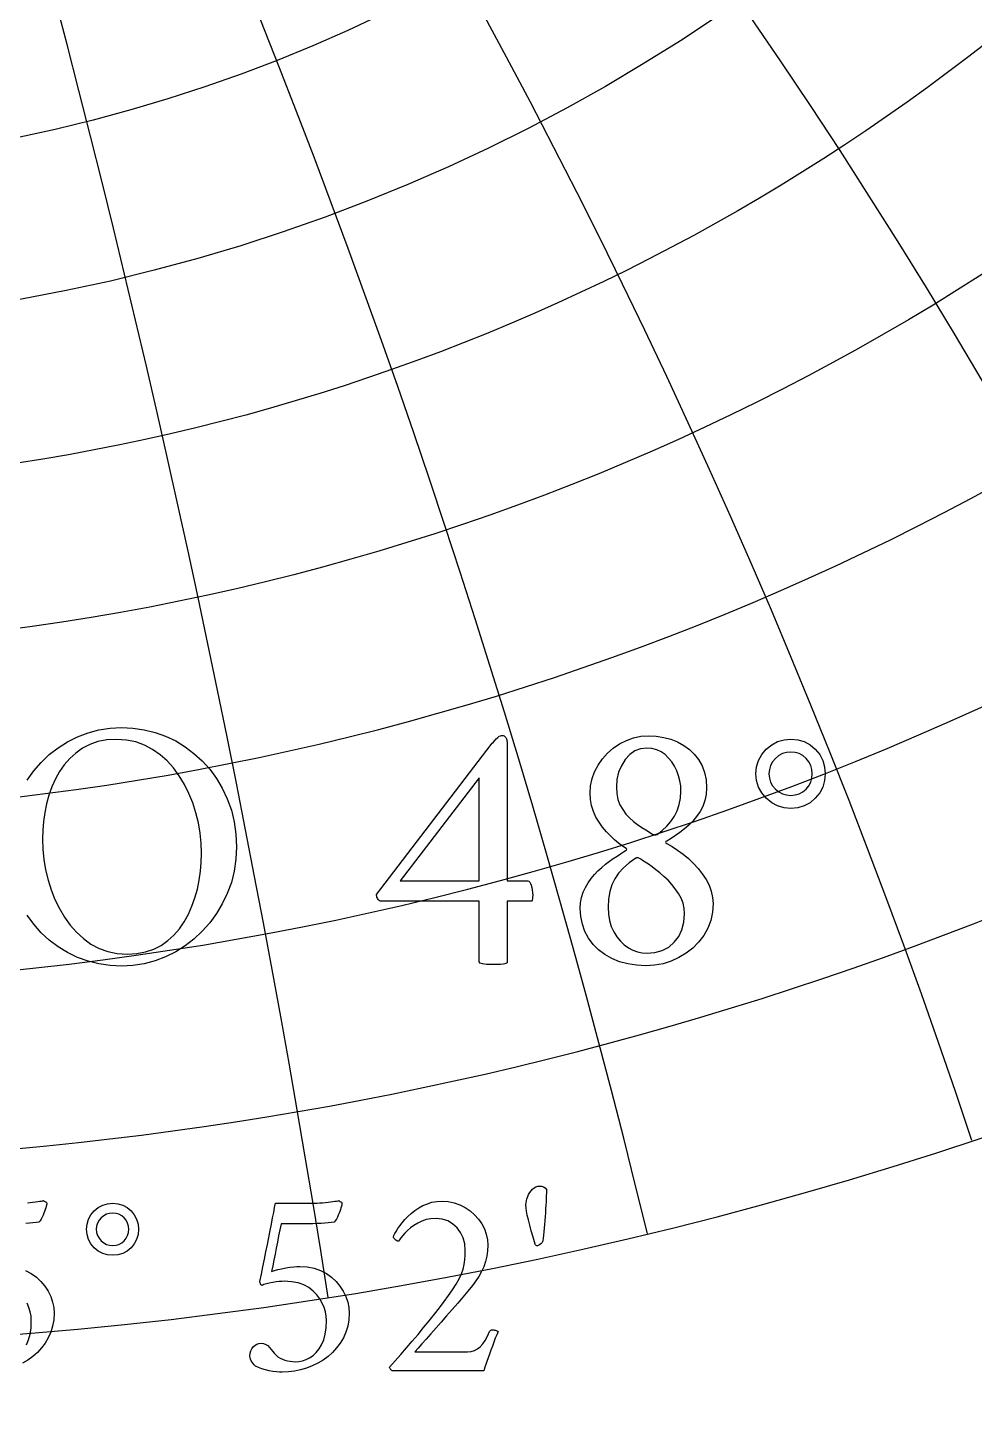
# Model space of a CAD drawing. Header units: millimetres. Extents: x -55 to 55, y -55 to 56.
# Drawn here: x 3.87 to 15.05, y -16.48 to -0.18 of the extents above; entities that cross this region are included whole.
import ezdxf

# ---------------------------------------------------------------- set-up
doc = ezdxf.new("R2010")
doc.units = ezdxf.units.MM
for name, color, linetype in [('CUT_OUTER', 1, 'Continuous'), ('ENGRAVE', 7, 'Continuous'), ('ENGRAVE_FINE', 8, 'Continuous'), ('TEXT', 5, 'Continuous')]:
    doc.layers.add(name, color=color, linetype=linetype)

msp = doc.modelspace()

# ---------------------------------------------------------------- linework, layer by layer
at = {"layer": 'CUT_OUTER'}
msp.add_arc((-0.0002, -0.0001), 54.7499, 132.89036, 87.80158, dxfattribs=at)
at = {"layer": 'ENGRAVE'}
for centre, radius in [((0, 0), 54), ((0, 20.5693), 28.0828), ((0, 19.0262), 24.6247), ((0, 17.7713), 21.4865), ((0, 0), 35.3478), ((0, 16.7477), 18.6002), ((0, 0), 23.1383)]:
    msp.add_circle(centre, radius, dxfattribs=at)
for centre, radius, start, end in [((0, 22.4797), 31.9512, 104.6529, 75.3471), ((0, 24.8695), 36.3547, 147.33942, 32.66058), ((0, 27.9026), 41.4714, 169.60534, 10.39466), ((0, 31.8273), 47.5652, 186.81771, 353.18229)]:
    msp.add_arc(centre, radius, start, end, dxfattribs=at)
at = {"layer": 'ENGRAVE_FINE'}
for centre, radius, start, end in [((299.594, -39.2577), 304.2157, 162.323678, 175.538632), ((299.594, -39.2577), 304.2157, 162.323678, 175.538632), ((-145.1396, -39.2577), 154.4544, 8.977692, 35.48643), ((-145.1396, -39.2577), 154.4544, 8.977692, 35.48643), ((145.1396, -39.2577), 154.4544, 144.51357, 171.022308), ((145.1396, -39.2577), 154.4544, 144.51357, 171.022308), ((-91.4982, -39.2577), 105.653, 13.606314, 53.548789), ((-91.4982, -39.2577), 105.653, 13.606314, 53.548789), ((91.4982, -39.2577), 105.653, 126.451211, 166.393686), ((91.4982, -39.2577), 105.653, 126.451211, 166.393686), ((-62.9562, -39.2577), 82.1834, 18.409528, 71.93986), ((-62.9562, -39.2577), 82.1834, 18.409528, 71.93986), ((62.9562, -39.2577), 82.1834, 108.06014, 161.590472), ((62.9562, -39.2577), 82.1834, 108.06014, 161.590472), ((-44.3267, -39.2577), 68.9601, 23.457516, 90.642678), ((-44.3267, -39.2577), 68.9601, 23.457516, 90.642678), ((44.3267, -39.2577), 68.9601, 89.357322, 156.542484), ((44.3267, -39.2577), 68.9601, 89.357322, 156.542484), ((-30.4994, -39.2577), 60.9988, 28.831877, 104.724148), ((-30.4994, -39.2577), 60.9988, 28.831877, 104.724148), ((30.4994, -39.2577), 60.9988, 75.275852, 151.168123), ((30.4994, -39.2577), 60.9988, 75.275852, 151.168123), ((-19.2273, -39.2577), 56.2168, 34.62999, 115.09932), ((-19.2273, -39.2577), 56.2168, 34.62999, 115.09932), ((19.2273, -39.2577), 56.2168, 64.90068, 145.37001), ((19.2273, -39.2577), 56.2168, 64.90068, 145.37001), ((-9.3147, -39.2577), 53.6414, 40.97049, 124.0989), ((-9.3147, -39.2577), 53.6414, 40.97049, 124.0989), ((9.3147, -39.2577), 53.6414, 55.9011, 139.02951), ((9.3147, -39.2577), 53.6414, 55.9011, 139.02951), ((0, 54.4824), 77.4375, 225.796451, 314.203549)]:
    msp.add_arc(centre, radius, start, end, dxfattribs=at)
at = {"layer": 'TEXT'}
for points in [[(3.869, -9.0523), (3.9468, -8.9439), (4.0345, -8.8431), (4.1309, -8.7516), (4.2346, -8.6707), (4.3459, -8.6004), (4.4646, -8.5408), (4.5887, -8.4933), (4.7163, -8.4594), (4.8474, -8.439), (4.9819, -8.4322), (4.9819, -8.4322), (5.1183, -8.4386), (5.2507, -8.4578), (5.3791, -8.4897), (5.5035, -8.5344), (5.6224, -8.591), (5.734, -8.6585), (5.8385, -8.7368), (5.9357, -8.8261), (6.0245, -8.9251), (6.1034, -9.0326), (6.1725, -9.1487), (6.2317, -9.2732), (6.2792, -9.4053), (6.3131, -9.5441), (6.3335, -9.6896), (6.3403, -9.8417), (6.3335, -9.986), (6.3131, -10.1254), (6.2792, -10.2596), (6.2317, -10.3888), (6.1725, -10.5118), (6.1034, -10.6273), (6.0245, -10.7353), (5.9357, -10.8359), (5.8385, -10.9275), (5.734, -11.0084), (5.6224, -11.0786), (5.5035, -11.1382), (5.3791, -11.1857), (5.2507, -11.2197), (5.1183, -11.24), (4.9819, -11.2468), (4.8474, -11.2404), (4.7163, -11.2213), (4.5887, -11.1893), (4.4646, -11.1446), (4.3459, -11.0881), (4.2346, -11.0206), (4.1309, -10.9422), (4.0345, -10.853), (3.9468, -10.754), (3.869, -10.6464)], [(3.8724, -14.0386), (3.9057, -14.0359), (3.9378, -14.0326), (3.9672, -14.0291), (3.9937, -14.0254), (4.0175, -14.0215), (4.037, -14.018), (4.051, -14.0155), (4.0594, -14.014), (4.0622, -14.0135), (4.0699, -14.0181), (4.077, -14.0223), (4.0835, -14.0261), (4.0893, -14.0295), (4.0942, -14.0331), (4.0977, -14.0375), (4.0998, -14.0426), (4.1005, -14.0486), (4.0998, -14.0553), (4.0977, -14.0658), (4.0942, -14.0801), (4.0893, -14.0981), (4.0832, -14.1186), (4.0758, -14.14), (4.0672, -14.1625), (4.0574, -14.186), (4.0465, -14.2091), (4.0346, -14.2307), (4.0218, -14.2506), (4.0079, -14.269), (3.9744, -14.2722), (3.9376, -14.2754), (3.8977, -14.2786), (3.8546, -14.2818)], [(3.8487, -14.8362), (3.9169, -14.8726), (3.9779, -14.9168), (4.0315, -14.9664), (4.0777, -15.0214), (4.1165, -15.0817), (4.1472, -15.1453), (4.1692, -15.2099), (4.1824, -15.2754), (4.1867, -15.342), (4.1825, -15.42), (4.1696, -15.4941), (4.1481, -15.5645), (4.1181, -15.631), (4.081, -15.6933), (4.0382, -15.7508), (3.9899, -15.8035), (3.936, -15.8514), (3.8777, -15.8942), (3.8159, -15.9316)], [(3.861, -15.7141), (3.8861, -15.6561), (3.9041, -15.5891), (3.9149, -15.5132), (3.9185, -15.4282), (3.9154, -15.3782), (3.9061, -15.3272), (3.8906, -15.2753), (3.869, -15.2223)]]:
    msp.add_lwpolyline(points, dxfattribs=at)
for points in [[(4.9223, -8.5728), (4.8095, -8.5793), (4.7052, -8.5988), (4.6094, -8.6314), (4.5221, -8.6771), (4.4429, -8.7334), (4.3714, -8.7979), (4.3077, -8.8707), (4.2517, -8.9517), (4.203, -9.0393), (4.1612, -9.1316), (4.1263, -9.2288), (4.0984, -9.3307), (4.077, -9.435), (4.0617, -9.5393), (4.0525, -9.6437), (4.0494, -9.748), (4.0535, -9.8692), (4.0659, -9.9902), (4.0865, -10.1109), (4.1154, -10.2313), (4.1523, -10.3489), (4.1969, -10.4612), (4.2491, -10.5682), (4.3092, -10.6699), (4.3766, -10.7639), (4.4513, -10.8482), (4.5331, -10.9225), (4.6221, -10.9871), (4.7183, -11.0392), (4.8217, -11.0765), (4.9323, -11.0989), (5.0501, -11.1063), (5.1629, -11.0998), (5.2672, -11.0802), (5.363, -11.0476), (5.4503, -11.002), (5.5296, -10.9454), (5.6015, -10.8801), (5.6659, -10.806), (5.7228, -10.7231), (5.7725, -10.6335), (5.8149, -10.5395), (5.8502, -10.4409), (5.8783, -10.3377), (5.8997, -10.2325), (5.915, -10.1275), (5.9242, -10.0228), (5.9272, -9.9183), (5.9231, -9.7972), (5.9107, -9.6767), (5.8901, -9.5566), (5.8612, -9.4371), (5.8242, -9.3206), (5.7793, -9.2093), (5.7263, -9.1034), (5.6654, -9.0028), (5.597, -8.9098), (5.5216, -8.8266), (5.4394, -8.7533), (5.3503, -8.6899), (5.2541, -8.6386), (5.1507, -8.602), (5.0401, -8.5801), (4.9223, -8.5728)], [(9.4699, -8.5259), (9.4858, -8.5275), (9.4992, -8.5323), (9.5103, -8.5403), (9.5189, -8.5515), (9.5254, -8.5642), (9.5301, -8.577), (9.5329, -8.5898), (9.5338, -8.6026), (9.5338, -10.2419), (9.7808, -10.2419), (9.7912, -10.2451), (9.801, -10.2547), (9.8103, -10.2707), (9.8191, -10.293), (9.8265, -10.3196), (9.8319, -10.3484), (9.8351, -10.3792), (9.8361, -10.4122), (9.8353, -10.4341), (9.8329, -10.4527), (9.8289, -10.4681), (9.8234, -10.4804), (9.5338, -10.4804), (9.5338, -11.2085), (9.5321, -11.2092), (9.5269, -11.2112), (9.5182, -11.2145), (9.5061, -11.2191), (9.4863, -11.2238), (9.4545, -11.2271), (9.4107, -11.2291), (9.355, -11.2298), (9.2898, -11.2277), (9.2432, -11.2213), (9.2153, -11.2106), (9.2059, -11.1957), (9.2059, -10.4804), (8.035, -10.4804), (8.025, -10.4733), (8.0163, -10.4649), (8.009, -10.4552), (8.003, -10.4442), (7.9984, -10.4329), (7.995, -10.4224), (7.9931, -10.4126), (7.9924, -10.4037), (9.3465, -8.6324), (9.3582, -8.6187), (9.372, -8.6031), (9.388, -8.5857), (9.4061, -8.5664), (9.4244, -8.5487), (9.4412, -8.536), (9.4564, -8.5284), (9.4699, -8.5259)], [(11.203, -8.5302), (11.2946, -8.5347), (11.3823, -8.5483), (11.466, -8.5709), (11.5457, -8.6026), (11.6196, -8.6427), (11.6857, -8.6909), (11.7441, -8.7471), (11.7948, -8.8112), (11.8358, -8.8831), (11.8651, -8.9624), (11.8827, -9.0491), (11.8885, -9.1433), (11.8837, -9.2216), (11.8694, -9.2945), (11.8454, -9.3621), (11.8119, -9.4244), (11.7716, -9.4819), (11.7272, -9.5351), (11.6789, -9.584), (11.6266, -9.6288), (11.573, -9.6697), (11.5207, -9.7075), (11.4698, -9.7421), (11.4201, -9.7735), (11.409, -9.7783), (11.4052, -9.7842), (11.409, -9.7911), (11.4201, -9.7991), (11.4839, -9.8358), (11.5473, -9.8779), (11.6105, -9.9252), (11.6735, -9.9779), (11.7336, -10.0349), (11.7885, -10.095), (11.838, -10.1584), (11.8821, -10.2249), (11.9185, -10.2938), (11.9444, -10.3643), (11.96, -10.4365), (11.9652, -10.5102), (11.9582, -10.6118), (11.9375, -10.7082), (11.9029, -10.7992), (11.8545, -10.8849), (11.7947, -10.9635), (11.7262, -11.0334), (11.6489, -11.0945), (11.5628, -11.1468), (11.4706, -11.1887), (11.3749, -11.2186), (11.2758, -11.2366), (11.1732, -11.2426), (11.0634, -11.2372), (10.9597, -11.2213), (10.8622, -11.1947), (10.7708, -11.1574), (10.6873, -11.1106), (10.6138, -11.0552), (10.55, -10.9913), (10.4961, -10.919), (10.4533, -10.8394), (10.4227, -10.754), (10.4043, -10.6627), (10.3982, -10.5655), (10.4019, -10.499), (10.4131, -10.4357), (10.4317, -10.3755), (10.4578, -10.3186), (10.4895, -10.2648), (10.5249, -10.2142), (10.564, -10.1669), (10.6068, -10.1227), (10.6517, -10.0817), (10.6968, -10.0439), (10.7422, -10.0093), (10.7878, -9.9779), (10.8316, -9.9494), (10.8714, -9.9236), (10.9072, -9.9005), (10.939, -9.88), (10.9454, -9.8739), (10.9475, -9.8683), (10.9454, -9.8632), (10.939, -9.8587), (10.8955, -9.8304), (10.8501, -9.7964), (10.8028, -9.7569), (10.7537, -9.7118), (10.7056, -9.6619), (10.6611, -9.608), (10.6204, -9.5501), (10.5834, -9.4882), (10.5527, -9.4228), (10.5307, -9.3541), (10.5176, -9.2823), (10.5132, -9.2072), (10.5191, -9.1194), (10.5371, -9.0348), (10.5671, -8.9533), (10.609, -8.8751), (10.6607, -8.802), (10.7202, -8.7362), (10.7874, -8.6775), (10.8623, -8.626), (10.9427, -8.5841), (11.0263, -8.5541), (11.113, -8.5362), (11.203, -8.5302)], [(12.4719, -8.9773), (12.4795, -8.8953), (12.5022, -8.8197), (12.5401, -8.7505), (12.5932, -8.6877), (12.657, -8.6356), (12.7268, -8.5983), (12.8028, -8.576), (12.8849, -8.5685), (12.9667, -8.576), (13.0419, -8.5983), (13.1104, -8.6356), (13.1723, -8.6877), (13.2236, -8.7505), (13.2601, -8.8197), (13.2821, -8.8953), (13.2894, -8.9773), (13.2821, -9.0592), (13.2601, -9.1348), (13.2236, -9.204), (13.1723, -9.2668), (13.1104, -9.319), (13.0419, -9.3562), (12.9667, -9.3786), (12.8849, -9.386), (12.8028, -9.3786), (12.7268, -9.3562), (12.657, -9.319), (12.5932, -9.2668), (12.5401, -9.204), (12.5022, -9.1348), (12.4795, -9.0592), (12.4719, -8.9773)], [(11.1817, -8.675), (11.11, -8.6835), (11.0438, -8.709), (10.9833, -8.7516), (10.9283, -8.8112), (10.8827, -8.8825), (10.8501, -8.9602), (10.8305, -9.0443), (10.824, -9.1348), (10.8287, -9.2105), (10.8426, -9.2801), (10.8659, -9.3436), (10.8985, -9.401), (10.9375, -9.4527), (10.98, -9.4994), (11.0259, -9.5411), (11.0752, -9.5777), (11.1247, -9.6104), (11.171, -9.6405), (11.2141, -9.6679), (11.2541, -9.6926), (11.2589, -9.6945), (11.2647, -9.6958), (11.2716, -9.6966), (11.2796, -9.6969), (11.2815, -9.6969), (11.2828, -9.6969), (11.2836, -9.6969), (11.2839, -9.6969), (11.29, -9.6966), (11.2956, -9.6958), (11.3006, -9.6945), (11.3052, -9.6926), (11.3658, -9.6474), (11.4201, -9.5968), (11.468, -9.5409), (11.5095, -9.4797), (11.5431, -9.4132), (11.567, -9.3413), (11.5814, -9.2642), (11.5862, -9.1817), (11.5831, -9.1205), (11.574, -9.0603), (11.5586, -9.0012), (11.5372, -8.9432), (11.5102, -8.8881), (11.4781, -8.8378), (11.441, -8.7923), (11.3988, -8.7516), (11.3517, -8.7181), (11.2998, -8.6941), (11.2432, -8.6797), (11.1817, -8.675)], [(12.6252, -8.9773), (12.63, -9.0285), (12.6443, -9.0757), (12.6683, -9.119), (12.7018, -9.1582), (12.742, -9.1908), (12.7859, -9.2141), (12.8335, -9.2281), (12.8849, -9.2328), (12.936, -9.2281), (12.9828, -9.2141), (13.0254, -9.1908), (13.0637, -9.1582), (13.0954, -9.119), (13.118, -9.0757), (13.1316, -9.0285), (13.1361, -8.9773), (13.1316, -8.926), (13.118, -8.8788), (13.0954, -8.8356), (13.0637, -8.7963), (13.0254, -8.7637), (12.9828, -8.7404), (12.936, -8.7264), (12.8849, -8.7218), (12.8335, -8.7264), (12.7859, -8.7404), (12.742, -8.7637), (12.7018, -8.7963), (12.6683, -8.8356), (12.6443, -8.8788), (12.63, -8.926), (12.6252, -8.9773)], [(9.2059, -9.0241), (8.2734, -10.2419), (9.2059, -10.2419)], [(11.1817, -11.0935), (11.2787, -11.0855), (11.3653, -11.0616), (11.4416, -11.0217), (11.5074, -10.9658), (11.5605, -10.8969), (11.5984, -10.8178), (11.6212, -10.7287), (11.6288, -10.6294), (11.6242, -10.5665), (11.6107, -10.5054), (11.5881, -10.4462), (11.5564, -10.3888), (11.5186, -10.334), (11.4776, -10.2824), (11.4334, -10.2339), (11.3861, -10.1887), (11.3379, -10.147), (11.2913, -10.1094), (11.2463, -10.0757), (11.203, -10.046), (11.1644, -10.021), (11.1338, -10.0013), (11.1112, -9.987), (11.0965, -9.9779), (11.0885, -9.9742), (11.0816, -9.9715), (11.0758, -9.9699), (11.071, -9.9694), (11.0651, -9.9697), (11.0603, -9.9705), (11.0566, -9.9718), (11.0539, -9.9737), (10.9745, -10.0287), (10.9065, -10.0876), (10.8499, -10.1501), (10.8048, -10.2164), (10.7704, -10.2885), (10.7458, -10.3686), (10.731, -10.4567), (10.7261, -10.5528), (10.7303, -10.6349), (10.7431, -10.7108), (10.7644, -10.7807), (10.7942, -10.8444), (10.8305, -10.9015), (10.8714, -10.9514), (10.9167, -10.9941), (10.9666, -11.0297), (11.0192, -11.0576), (11.0726, -11.0776), (11.1267, -11.0895), (11.1817, -11.0935)], [(9.9192, -13.841), (9.9421, -13.8436), (9.9631, -13.8514), (9.982, -13.8644), (9.999, -13.8826), (9.9988, -13.9012), (9.9982, -13.9253), (9.9972, -13.9547), (9.9958, -13.9895), (9.994, -14.0282), (9.9918, -14.069), (9.9892, -14.112), (9.9862, -14.1572), (9.9829, -14.2033), (9.9794, -14.249), (9.9757, -14.2943), (9.9719, -14.3392), (9.968, -14.3822), (9.9643, -14.4215), (9.9608, -14.4572), (9.9575, -14.4893), (9.9475, -14.5061), (9.9335, -14.5213), (9.9156, -14.5348), (9.8936, -14.5468), (9.8846, -14.5456), (9.8768, -14.542), (9.8703, -14.536), (9.8649, -14.5277), (9.8407, -14.4463), (9.8194, -14.3716), (9.8008, -14.3034), (9.785, -14.2418), (9.7725, -14.1868), (9.7635, -14.1384), (9.7581, -14.0966), (9.7563, -14.0614), (9.7576, -14.0386), (9.7615, -14.0151), (9.768, -13.9907), (9.777, -13.9656), (9.7884, -13.9409), (9.8018, -13.9181), (9.8172, -13.897), (9.8345, -13.8778), (9.8536, -13.8617), (9.8741, -13.8502), (9.8959, -13.8433), (9.9192, -13.841)], [(7.0865, -14.7895), (7.1756, -14.7947), (7.2577, -14.8103), (7.3329, -14.8362), (7.401, -14.8726), (7.462, -14.9168), (7.5156, -14.9664), (7.5618, -15.0214), (7.6006, -15.0817), (7.6314, -15.1453), (7.6533, -15.2099), (7.6665, -15.2754), (7.6709, -15.342), (7.6666, -15.42), (7.6537, -15.4941), (7.6323, -15.5645), (7.6022, -15.631), (7.5651, -15.6933), (7.5224, -15.7508), (7.4741, -15.8035), (7.4202, -15.8514), (7.3618, -15.8942), (7.3001, -15.9316), (7.2349, -15.9637), (7.1663, -15.9903), (7.0957, -16.0113), (7.0242, -16.0262), (6.952, -16.0352), (6.8789, -16.0382), (6.8467, -16.0371), (6.8106, -16.0338), (6.7708, -16.0283), (6.7272, -16.0206), (6.6828, -16.0106), (6.6406, -15.9979), (6.6006, -15.9826), (6.5627, -15.9648), (6.5556, -15.9584), (6.5468, -15.9488), (6.5364, -15.936), (6.5244, -15.92), (6.5132, -15.9023), (6.5053, -15.8841), (6.5005, -15.8656), (6.4989, -15.8466), (6.5014, -15.8147), (6.5089, -15.7859), (6.5213, -15.7604), (6.5388, -15.738), (6.5594, -15.7199), (6.5815, -15.7069), (6.605, -15.6991), (6.6298, -15.6965), (6.66, -15.6996), (6.6869, -15.7089), (6.7103, -15.7243), (6.7304, -15.746), (6.7489, -15.7701), (6.7675, -15.7927), (6.7864, -15.814), (6.8055, -15.8338), (6.8289, -15.8545), (6.8546, -15.8717), (6.8824, -15.8856), (6.9124, -15.8961), (6.9435, -15.9038), (6.9743, -15.9093), (7.0049, -15.9126), (7.0354, -15.9137), (7.077, -15.9108), (7.1188, -15.9021), (7.1608, -15.8876), (7.203, -15.8674), (7.2437, -15.8404), (7.2809, -15.8059), (7.3147, -15.7638), (7.3452, -15.7141), (7.3703, -15.6561), (7.3883, -15.5891), (7.3991, -15.5132), (7.4026, -15.4282), (7.3996, -15.3782), (7.3903, -15.3272), (7.3748, -15.2753), (7.3531, -15.2223), (7.3247, -15.1708), (7.2889, -15.1233), (7.2457, -15.0797), (7.1951, -15.0402), (7.1362, -15.0074), (7.0681, -14.9839), (6.9909, -14.9699), (6.9045, -14.9652), (6.8767, -14.9661), (6.8446, -14.9688), (6.808, -14.9733), (6.7671, -14.9795), (6.727, -14.987), (6.6929, -14.9951), (6.6647, -15.0038), (6.6426, -15.0131), (6.6379, -15.0122), (6.6334, -15.0095), (6.6291, -15.005), (6.625, -14.9987), (6.6215, -14.9914), (6.619, -14.9839), (6.6175, -14.9763), (6.617, -14.9684), (6.6346, -14.8805), (6.6522, -14.7927), (6.6697, -14.7049), (6.6873, -14.6171), (6.7046, -14.5308), (6.7212, -14.4474), (6.7373, -14.3671), (6.7528, -14.2897), (6.767, -14.2174), (6.7795, -14.152), (6.7902, -14.0936), (6.7991, -14.0422), (7.2589, -14.0422), (7.2911, -14.0418), (7.3236, -14.0406), (7.3565, -14.0386), (7.3899, -14.0359), (7.422, -14.0326), (7.4513, -14.0291), (7.4779, -14.0254), (7.5016, -14.0215), (7.5212, -14.018), (7.5352, -14.0155), (7.5436, -14.014), (7.5464, -14.0135), (7.554, -14.0181), (7.5611, -14.0223), (7.5676, -14.0261), (7.5735, -14.0295), (7.5784, -14.0331), (7.5819, -14.0375), (7.584, -14.0426), (7.5847, -14.0486), (7.584, -14.0553), (7.5819, -14.0658), (7.5784, -14.0801), (7.5735, -14.0981), (7.5673, -14.1186), (7.5599, -14.14), (7.5513, -14.1625), (7.5416, -14.186), (7.5307, -14.2091), (7.5188, -14.2307), (7.5059, -14.2506), (7.4921, -14.269), (7.4585, -14.2722), (7.4218, -14.2754), (7.3819, -14.2786), (7.3388, -14.2818), (7.2921, -14.2846), (7.2414, -14.2865), (7.1867, -14.2877), (7.128, -14.2881), (6.8661, -14.2881), (6.8519, -14.3587), (6.8378, -14.4299), (6.8239, -14.5016), (6.8102, -14.574), (6.7966, -14.6457), (6.7827, -14.7157), (6.7686, -14.7838), (6.7544, -14.8502), (6.7888, -14.8379), (6.8282, -14.8267), (6.8726, -14.8164), (6.922, -14.8071), (6.9712, -14.7994), (7.015, -14.7939), (7.0535, -14.7906), (7.0865, -14.7895)], [(4.57, -14.352), (4.5757, -14.2905), (4.5927, -14.2339), (4.6212, -14.182), (4.661, -14.1349), (4.7088, -14.0957), (4.7612, -14.0678), (4.8182, -14.051), (4.8797, -14.0454), (4.9411, -14.051), (4.9975, -14.0678), (5.0489, -14.0957), (5.0953, -14.1349), (5.1337, -14.182), (5.1612, -14.2339), (5.1776, -14.2905), (5.1831, -14.352), (5.1776, -14.4135), (5.1612, -14.4702), (5.1337, -14.5221), (5.0953, -14.5692), (5.0489, -14.6083), (4.9975, -14.6362), (4.9411, -14.653), (4.8797, -14.6586), (4.8182, -14.653), (4.7612, -14.6362), (4.7088, -14.6083), (4.661, -14.5692), (4.6212, -14.5221), (4.5927, -14.4702), (4.5757, -14.4135), (4.57, -14.352)], [(4.6849, -14.352), (4.6885, -14.3904), (4.6993, -14.4259), (4.7173, -14.4583), (4.7424, -14.4877), (4.7726, -14.5122), (4.8055, -14.5297), (4.8412, -14.5401), (4.8797, -14.5436), (4.9181, -14.5401), (4.9532, -14.5297), (4.9851, -14.5122), (5.0139, -14.4877), (5.0376, -14.4583), (5.0546, -14.4259), (5.0648, -14.3904), (5.0682, -14.352), (5.0648, -14.3136), (5.0546, -14.2782), (5.0376, -14.2457), (5.0139, -14.2163), (4.9851, -14.1918), (4.9532, -14.1744), (4.9181, -14.1639), (4.8797, -14.1604), (4.8412, -14.1639), (4.8055, -14.1744), (4.7726, -14.1918), (4.7424, -14.2163), (4.7173, -14.2457), (4.6993, -14.2782), (4.6885, -14.3136), (4.6849, -14.352)], [(9.4274, -15.556), (9.4112, -15.5956), (9.3946, -15.6378), (9.3777, -15.6826), (9.3603, -15.73), (9.3431, -15.7778), (9.3268, -15.8238), (9.3112, -15.8681), (9.2964, -15.9105), (9.2832, -15.9486), (9.2725, -15.9799), (9.2641, -16.0045), (9.2581, -16.0222), (8.1787, -16.0222), (8.1738, -16.0185), (8.1687, -16.0139), (8.1634, -16.0082), (8.1579, -16.0015), (8.153, -15.9946), (8.1495, -15.9883), (8.1474, -15.9826), (8.1467, -15.9775), (8.2126, -15.9033), (8.2793, -15.8274), (8.3467, -15.75), (8.415, -15.671), (8.4829, -15.5913), (8.5491, -15.5121), (8.6138, -15.4332), (8.6769, -15.3548), (8.7369, -15.2781), (8.7926, -15.2047), (8.8439, -15.1344), (8.8908, -15.0674), (8.9345, -14.9993), (8.9695, -14.9356), (8.9959, -14.8764), (9.0138, -14.8215), (9.0257, -14.7682), (9.0341, -14.7137), (9.0392, -14.658), (9.0409, -14.6011), (9.0348, -14.5245), (9.0166, -14.4542), (8.9861, -14.3903), (8.9435, -14.3329), (8.8915, -14.2854), (8.833, -14.2514), (8.7678, -14.2311), (8.696, -14.2243), (8.6358, -14.2277), (8.5795, -14.2378), (8.5272, -14.2548), (8.4789, -14.2786), (8.4348, -14.3063), (8.395, -14.3352), (8.3597, -14.3654), (8.3288, -14.3967), (8.3024, -14.4267), (8.2809, -14.4526), (8.2641, -14.4746), (8.2521, -14.4925), (8.2424, -14.4912), (8.2326, -14.4873), (8.2225, -14.4809), (8.2122, -14.4718), (8.2031, -14.4621), (8.1966, -14.4538), (8.1927, -14.4469), (8.1915, -14.4414), (8.1983, -14.4246), (8.2094, -14.4027), (8.2247, -14.3759), (8.2441, -14.344), (8.2678, -14.3093), (8.2956, -14.2738), (8.3277, -14.2374), (8.3639, -14.2003), (8.4037, -14.1642), (8.4465, -14.1309), (8.4923, -14.1003), (8.5411, -14.0726), (8.5929, -14.0495), (8.6477, -14.0331), (8.7055, -14.0232), (8.7663, -14.0199), (8.8396, -14.0246), (8.9096, -14.0386), (8.9762, -14.0621), (9.0393, -14.0949), (9.0976, -14.1352), (9.1495, -14.1808), (9.195, -14.2318), (9.2341, -14.2881), (9.2656, -14.3482), (9.288, -14.4103), (9.3015, -14.4744), (9.306, -14.5404), (9.303, -14.6065), (9.294, -14.6706), (9.2791, -14.7326), (9.2581, -14.7927), (9.2319, -14.8508), (9.2014, -14.9069), (9.1665, -14.961), (9.1272, -15.0131), (9.0714, -15.0812), (9.0126, -15.1516), (8.9508, -15.2242), (8.886, -15.2989), (8.8207, -15.3736), (8.7571, -15.4458), (8.6953, -15.5157), (8.6354, -15.5831), (8.5793, -15.6461), (8.5292, -15.7025), (8.4851, -15.7523), (8.4469, -15.7955), (9.0665, -15.7955), (9.1107, -15.7918), (9.1507, -15.7807), (9.1865, -15.7623), (9.2182, -15.7364), (9.2472, -15.703), (9.2753, -15.6618), (9.3023, -15.6128), (9.3284, -15.556), (9.3329, -15.5476), (9.3403, -15.5416), (9.3505, -15.538), (9.3635, -15.5368), (9.3691, -15.5372), (9.3763, -15.5384), (9.385, -15.5404), (9.3954, -15.5432), (9.4058, -15.5464), (9.4146, -15.5496), (9.4218, -15.5528), (9.4274, -15.556)]]:
    msp.add_lwpolyline(points, close=True, dxfattribs=at)

doc.saveas('drawing.dxf')
